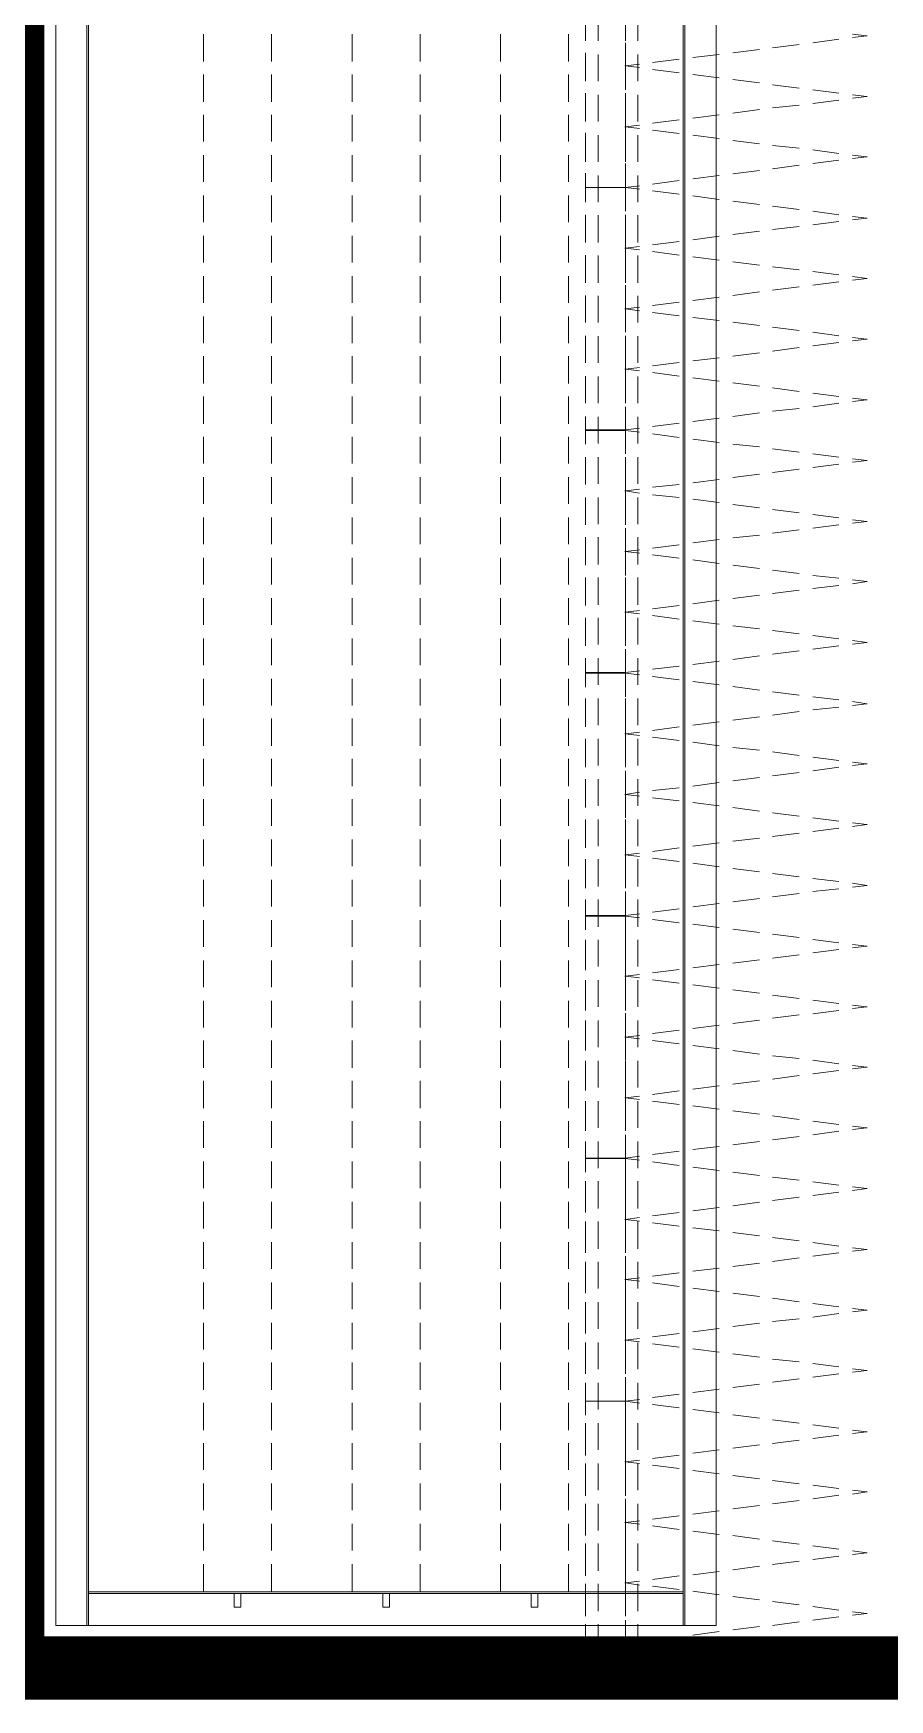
# Model space of a CAD drawing. Extents: x 1264 to 8183, y -10806 to -8316.
# Drawn here: x 1939.6 to 1999.3, y -8912.1 to -8795.9 of the extents above; entities that cross this region are included whole.
import ezdxf

# ---------------------------------------------------------------- set-up
doc = ezdxf.new("R2010")
doc.units = 0
doc.header["$LTSCALE"] = 200
doc.header["$MEASUREMENT"] = 0
doc.layers.get('0').update_dxf_attribs({"linetype": 'CONTINUOUS'})
doc.layers.add('SHEET', color=33, linetype='CONTINUOUS')
doc.layers.add('VCD', color=241, linetype='CONTINUOUS')

# ---------------------------------------------------------------- blocks, each defined once
blk = doc.blocks.new('A$C8c66ea1c')
at = {"layer": 'SHEET', "color": 1, "lineweight": 50, "const_width": 3}
blk.add_lwpolyline([(0, 0.027), (0, 83.837), (-117.243, 83.837), (0, 83.837), (0, 167.647), (0, 83.837), (0, 167.647), (-117.243, 167.647), (0, 167.647), (-117.243, 167.647), (-117.243, 83.837), (-117.243, 167.647), (-117.243, 83.837), (0, 83.837), (-117.243, 83.837), (0, 83.837), (0, 0.027), (-117.243, 0.027), (0, 0.027), (-117.243, 0.027)], close=True, dxfattribs=at)
at = {"layer": 'VCD', "lineweight": 9}
for points in [[(0, 83.837), (-117.243, 83.837), (-117.243, 167.647), (0, 167.647)], [(-115.226, 164.043), (-2.017, 164.043), (-2.017, 165.603), (-115.226, 165.603)], [(-115.226, 164.124), (-2.017, 164.124), (-2.017, 165.603), (-115.226, 165.603)], [(-3.604, 135.882), (-2.017, 135.882), (-2.017, 164.043), (-3.604, 164.043)], [(-3.523, 135.882), (-2.017, 135.882), (-2.017, 164.043), (-3.523, 164.043)], [(-3.523, 157.158), (-3.523, 156.835), (-2.878, 156.835), (-2.878, 157.158)], [(-3.523, 150.111), (-3.523, 149.788), (-2.878, 149.788), (-2.878, 150.111)], [(-3.523, 143.091), (-3.523, 142.768), (-2.878, 142.768), (-2.878, 143.091)], [(-1.157, 139.917), (-1.157, 140.508), (-0.565, 140.508), (-0.565, 139.917)], [(-75.876, 138.599), (-75.876, 138.653)], [(-72.998, 138.599), (-72.998, 138.653)], [(-70.12, 138.599), (-70.12, 138.653)], [(-67.242, 138.599), (-67.242, 138.653)], [(-64.364, 138.599), (-64.364, 138.653)], [(-61.513, 138.599), (-61.513, 138.653)], [(-58.608, 138.599), (-58.608, 138.653)], [(-55.757, 138.599), (-55.757, 138.653)], [(-52.879, 138.599), (-52.879, 138.653)], [(-50.001, 138.599), (-50.001, 138.653)], [(-47.123, 138.599), (-47.123, 138.653)], [(-44.245, 138.599), (-44.245, 138.653)], [(-41.367, 138.599), (-41.367, 138.653)], [(-38.516, 138.599), (-38.516, 138.653)], [(-35.611, 138.599), (-35.611, 138.653)], [(-32.76, 138.599), (-32.76, 138.653)], [(-29.882, 138.599), (-29.882, 138.653)], [(-27.004, 138.599), (-27.004, 138.653)], [(-24.126, 138.599), (-24.126, 138.653)], [(-21.248, 138.599), (-21.248, 138.653)], [(-18.397, 138.599), (-18.397, 138.653)], [(-15.519, 138.599), (-15.519, 138.653)], [(-12.641, 138.599), (-12.641, 138.653)], [(-9.764, 138.599), (-9.764, 138.653)], [(-6.886, 138.599), (-6.886, 138.653)], [(-4.035, 138.599), (-4.035, 138.653)], [(-1.157, 138.034), (-1.157, 138.626), (-0.565, 138.626), (-0.565, 138.034)], [(-115.226, 134.322), (-2.017, 134.322), (-2.017, 135.882), (-115.226, 135.882)], [(-115.226, 134.322), (-2.017, 134.322), (-2.017, 135.802), (-115.226, 135.802)]]:
    blk.add_lwpolyline(points, close=True, dxfattribs=at)
for points in [[(-3.604, 158.637), (-3.604, 158.583)], [(-77.382, 158.61), (-76.091, 158.61)], [(-75.472, 158.61), (-74.181, 158.61)], [(-73.563, 158.61), (-72.298, 158.61)], [(-71.653, 158.61), (-70.389, 158.61)], [(-69.743, 158.61), (-68.479, 158.61)], [(-67.834, 158.61), (-66.569, 158.61)], [(-65.924, 158.61), (-64.66, 158.61)], [(-64.014, 158.61), (-62.75, 158.61)], [(-62.131, 158.61), (-60.84, 158.61)], [(-60.222, 158.61), (-58.931, 158.61)], [(-58.312, 158.61), (-57.048, 158.61)], [(-56.402, 158.61), (-55.138, 158.61)], [(-54.493, 158.61), (-53.229, 158.61)], [(-52.583, 158.61), (-51.319, 158.61)], [(-50.673, 158.61), (-49.409, 158.61)], [(-48.764, 158.61), (-47.5, 158.61)], [(-46.854, 158.61), (-45.59, 158.61)], [(-44.971, 158.61), (-43.68, 158.61)], [(-43.062, 158.61), (-41.771, 158.61)], [(-41.152, 158.61), (-39.888, 158.61)], [(-39.242, 158.61), (-37.978, 158.61)], [(-37.333, 158.61), (-36.069, 158.61)], [(-35.423, 158.61), (-34.159, 158.61)], [(-33.513, 158.61), (-32.249, 158.61)], [(-31.604, 158.61), (-30.34, 158.61)], [(-29.721, 158.61), (-28.43, 158.61)], [(-27.811, 158.61), (-26.52, 158.61)], [(-25.902, 158.61), (-24.637, 158.61)], [(-23.992, 158.61), (-22.728, 158.61)], [(-22.082, 158.61), (-20.818, 158.61)], [(-20.173, 158.61), (-18.908, 158.61)], [(-18.263, 158.61), (-16.999, 158.61)], [(-16.353, 158.61), (-15.089, 158.61)], [(-14.47, 158.61), (-13.179, 158.61)], [(-12.561, 158.61), (-11.27, 158.61)], [(-10.651, 158.61), (-9.387, 158.61)], [(-8.741, 158.61), (-7.477, 158.61)], [(-6.832, 158.61), (-5.568, 158.61)], [(-4.922, 158.61), (-3.604, 158.61), (-3.604, 157.319)], [(-3.604, 156.673), (-3.604, 155.382), (-4.922, 155.382)], [(-76.091, 155.382), (-77.382, 155.382)], [(-74.181, 155.382), (-75.472, 155.382)], [(-72.298, 155.382), (-73.563, 155.382)], [(-70.389, 155.382), (-71.653, 155.382)], [(-68.479, 155.382), (-69.743, 155.382)], [(-66.569, 155.382), (-67.834, 155.382)], [(-64.66, 155.382), (-65.924, 155.382)], [(-62.75, 155.382), (-64.014, 155.382)], [(-60.84, 155.382), (-62.131, 155.382)], [(-58.931, 155.382), (-60.222, 155.382)], [(-57.048, 155.382), (-58.312, 155.382)], [(-55.138, 155.382), (-56.402, 155.382)], [(-53.229, 155.382), (-54.493, 155.382)], [(-51.319, 155.382), (-52.583, 155.382)], [(-49.409, 155.382), (-50.673, 155.382)], [(-47.5, 155.382), (-48.764, 155.382)], [(-45.59, 155.382), (-46.854, 155.382)], [(-43.68, 155.382), (-44.971, 155.382)], [(-41.771, 155.382), (-43.062, 155.382)], [(-39.888, 155.382), (-41.152, 155.382)], [(-37.978, 155.382), (-39.242, 155.382)], [(-36.069, 155.382), (-37.333, 155.382)], [(-34.159, 155.382), (-35.423, 155.382)], [(-32.249, 155.382), (-33.513, 155.382)], [(-30.34, 155.382), (-31.604, 155.382)], [(-28.43, 155.382), (-29.721, 155.382)], [(-26.52, 155.382), (-27.811, 155.382)], [(-24.637, 155.382), (-25.902, 155.382)], [(-22.728, 155.382), (-23.992, 155.382)], [(-20.818, 155.382), (-22.082, 155.382)], [(-18.908, 155.382), (-20.173, 155.382)], [(-16.999, 155.382), (-18.263, 155.382)], [(-15.089, 155.382), (-16.353, 155.382)], [(-13.179, 155.382), (-14.47, 155.382)], [(-11.27, 155.382), (-12.561, 155.382)], [(-9.387, 155.382), (-10.651, 155.382)], [(-7.477, 155.382), (-8.741, 155.382)], [(-5.568, 155.382), (-6.832, 155.382)], [(-3.604, 155.409), (-3.604, 155.355)], [(-76.091, 151.563), (-77.382, 151.563)], [(-74.181, 151.563), (-75.472, 151.563)], [(-72.298, 151.563), (-73.563, 151.563)], [(-70.389, 151.563), (-71.653, 151.563)], [(-68.479, 151.563), (-69.743, 151.563)], [(-66.569, 151.563), (-67.834, 151.563)], [(-64.66, 151.563), (-65.924, 151.563)], [(-62.75, 151.563), (-64.014, 151.563)], [(-60.84, 151.563), (-62.131, 151.563)], [(-58.931, 151.563), (-60.222, 151.563)], [(-57.048, 151.563), (-58.312, 151.563)], [(-55.138, 151.563), (-56.402, 151.563)], [(-53.229, 151.563), (-54.493, 151.563)], [(-51.319, 151.563), (-52.583, 151.563)], [(-49.409, 151.563), (-50.673, 151.563)], [(-47.5, 151.563), (-48.764, 151.563)], [(-45.59, 151.563), (-46.854, 151.563)], [(-43.68, 151.563), (-44.971, 151.563)], [(-41.771, 151.563), (-43.062, 151.563)], [(-39.888, 151.563), (-41.152, 151.563)], [(-37.978, 151.563), (-39.242, 151.563)], [(-36.069, 151.563), (-37.333, 151.563)], [(-34.159, 151.563), (-35.423, 151.563)], [(-32.249, 151.563), (-33.513, 151.563)], [(-30.34, 151.563), (-31.604, 151.563)], [(-28.43, 151.563), (-29.721, 151.563)], [(-26.52, 151.563), (-27.811, 151.563)], [(-24.637, 151.563), (-25.902, 151.563)], [(-22.728, 151.563), (-23.992, 151.563)], [(-20.818, 151.563), (-22.082, 151.563)], [(-18.908, 151.563), (-20.173, 151.563)], [(-16.999, 151.563), (-18.263, 151.563)], [(-15.089, 151.563), (-16.353, 151.563)], [(-13.179, 151.563), (-14.47, 151.563)], [(-11.27, 151.563), (-12.561, 151.563)], [(-9.387, 151.563), (-10.651, 151.563)], [(-7.477, 151.563), (-8.741, 151.563)], [(-5.568, 151.563), (-6.832, 151.563)], [(-3.604, 150.272), (-3.604, 151.563), (-4.922, 151.563)], [(-3.604, 151.59), (-3.604, 151.536)], [(-4.922, 148.335), (-3.604, 148.335), (-3.604, 149.653)], [(-77.382, 148.335), (-76.091, 148.335)], [(-75.472, 148.335), (-74.181, 148.335)], [(-73.563, 148.335), (-72.298, 148.335)], [(-71.653, 148.335), (-70.389, 148.335)], [(-69.743, 148.335), (-68.479, 148.335)], [(-67.834, 148.335), (-66.569, 148.335)], [(-65.924, 148.335), (-64.66, 148.335)], [(-64.014, 148.335), (-62.75, 148.335)], [(-62.131, 148.335), (-60.84, 148.335)], [(-60.222, 148.335), (-58.931, 148.335)], [(-58.312, 148.335), (-57.048, 148.335)], [(-56.402, 148.335), (-55.138, 148.335)], [(-54.493, 148.335), (-53.229, 148.335)], [(-52.583, 148.335), (-51.319, 148.335)], [(-50.673, 148.335), (-49.409, 148.335)], [(-48.764, 148.335), (-47.5, 148.335)], [(-46.854, 148.335), (-45.59, 148.335)], [(-44.971, 148.335), (-43.68, 148.335)], [(-43.062, 148.335), (-41.771, 148.335)], [(-41.152, 148.335), (-39.888, 148.335)], [(-39.242, 148.335), (-37.978, 148.335)], [(-37.333, 148.335), (-36.069, 148.335)], [(-35.423, 148.335), (-34.159, 148.335)], [(-33.513, 148.335), (-32.249, 148.335)], [(-31.604, 148.335), (-30.34, 148.335)], [(-29.721, 148.335), (-28.43, 148.335)], [(-27.811, 148.335), (-26.52, 148.335)], [(-25.902, 148.335), (-24.637, 148.335)], [(-23.992, 148.335), (-22.728, 148.335)], [(-22.082, 148.335), (-20.818, 148.335)], [(-20.173, 148.335), (-18.908, 148.335)], [(-18.263, 148.335), (-16.999, 148.335)], [(-16.353, 148.335), (-15.089, 148.335)], [(-14.47, 148.335), (-13.179, 148.335)], [(-12.561, 148.335), (-11.27, 148.335)], [(-10.651, 148.335), (-9.387, 148.335)], [(-8.741, 148.335), (-7.477, 148.335)], [(-6.832, 148.335), (-5.568, 148.335)], [(-3.604, 148.362), (-3.604, 148.309)], [(-77.382, 144.543), (-76.091, 144.543)], [(-75.472, 144.543), (-74.181, 144.543)], [(-73.563, 144.543), (-72.298, 144.543)], [(-71.653, 144.543), (-70.389, 144.543)], [(-69.743, 144.543), (-68.479, 144.543)], [(-67.834, 144.543), (-66.569, 144.543)], [(-65.924, 144.543), (-64.66, 144.543)], [(-64.014, 144.543), (-62.75, 144.543)], [(-62.131, 144.543), (-60.84, 144.543)], [(-60.222, 144.543), (-58.931, 144.543)], [(-58.312, 144.543), (-57.048, 144.543)], [(-56.402, 144.543), (-55.138, 144.543)], [(-54.493, 144.543), (-53.229, 144.543)], [(-52.583, 144.543), (-51.319, 144.543)], [(-50.673, 144.543), (-49.409, 144.543)], [(-48.764, 144.543), (-47.5, 144.543)], [(-46.854, 144.543), (-45.59, 144.543)], [(-44.971, 144.543), (-43.68, 144.543)], [(-43.062, 144.543), (-41.771, 144.543)], [(-41.152, 144.543), (-39.888, 144.543)], [(-39.242, 144.543), (-37.978, 144.543)], [(-37.333, 144.543), (-36.069, 144.543)], [(-35.423, 144.543), (-34.159, 144.543)], [(-33.513, 144.543), (-32.249, 144.543)], [(-31.604, 144.543), (-30.34, 144.543)], [(-29.721, 144.543), (-28.43, 144.543)], [(-27.811, 144.543), (-26.52, 144.543)], [(-25.902, 144.543), (-24.637, 144.543)], [(-23.992, 144.543), (-22.728, 144.543)], [(-22.082, 144.543), (-20.818, 144.543)], [(-20.173, 144.543), (-18.908, 144.543)], [(-18.263, 144.543), (-16.999, 144.543)], [(-16.353, 144.543), (-15.089, 144.543)], [(-14.47, 144.543), (-13.179, 144.543)], [(-12.561, 144.543), (-11.27, 144.543)], [(-10.651, 144.543), (-9.387, 144.543)], [(-8.741, 144.543), (-7.477, 144.543)], [(-6.832, 144.543), (-5.568, 144.543)], [(-4.922, 144.543), (-3.604, 144.543), (-3.604, 143.252)], [(-3.604, 144.57), (-3.604, 144.516)], [(-3.604, 142.606), (-3.604, 141.315), (-4.922, 141.315)], [(-76.091, 141.315), (-77.382, 141.315)], [(-74.181, 141.315), (-75.472, 141.315)], [(-72.298, 141.315), (-73.563, 141.315)], [(-70.389, 141.315), (-71.653, 141.315)], [(-68.479, 141.315), (-69.743, 141.315)], [(-66.569, 141.315), (-67.834, 141.315)], [(-64.66, 141.315), (-65.924, 141.315)], [(-62.75, 141.315), (-64.014, 141.315)], [(-60.84, 141.315), (-62.131, 141.315)], [(-58.931, 141.315), (-60.222, 141.315)], [(-57.048, 141.315), (-58.312, 141.315)], [(-55.138, 141.315), (-56.402, 141.315)], [(-53.229, 141.315), (-54.493, 141.315)], [(-51.319, 141.315), (-52.583, 141.315)], [(-49.409, 141.315), (-50.673, 141.315)], [(-47.5, 141.315), (-48.764, 141.315)], [(-45.59, 141.315), (-46.854, 141.315)], [(-43.68, 141.315), (-44.971, 141.315)], [(-41.771, 141.315), (-43.062, 141.315)], [(-39.888, 141.315), (-41.152, 141.315)], [(-37.978, 141.315), (-39.242, 141.315)], [(-36.069, 141.315), (-37.333, 141.315)], [(-34.159, 141.315), (-35.423, 141.315)], [(-32.249, 141.315), (-33.513, 141.315)], [(-30.34, 141.315), (-31.604, 141.315)], [(-28.43, 141.315), (-29.721, 141.315)], [(-26.52, 141.315), (-27.811, 141.315)], [(-24.637, 141.315), (-25.902, 141.315)], [(-22.728, 141.315), (-23.992, 141.315)], [(-20.818, 141.315), (-22.082, 141.315)], [(-18.908, 141.315), (-20.173, 141.315)], [(-16.999, 141.315), (-18.263, 141.315)], [(-15.089, 141.315), (-16.353, 141.315)], [(-13.179, 141.315), (-14.47, 141.315)], [(-11.27, 141.315), (-12.561, 141.315)], [(-9.387, 141.315), (-10.651, 141.315)], [(-7.477, 141.315), (-8.741, 141.315)], [(-5.568, 141.315), (-6.832, 141.315)], [(-3.604, 141.342), (-3.604, 141.288)], [(-77.14, 140.508), (-78.404, 140.508)], [(-77.059, 140.508), (-78.323, 140.508)], [(-75.23, 140.508), (-76.494, 140.508)], [(-75.149, 140.508), (-76.414, 140.508)], [(-73.32, 140.508), (-74.585, 140.508)], [(-73.24, 140.508), (-74.504, 140.508)], [(-71.411, 140.508), (-72.702, 140.508)], [(-71.33, 140.508), (-72.594, 140.508)], [(-69.447, 140.508), (-70.12, 140.508), (-70.12, 138.626), (-70.12, 140.508), (-70.792, 140.508)], [(-69.42, 140.508), (-70.685, 140.508)], [(-70.12, 140.535), (-70.12, 140.482)], [(-67.538, 140.508), (-68.829, 140.508)], [(-67.511, 140.508), (-68.802, 140.508)], [(-65.655, 140.508), (-66.919, 140.508)], [(-65.601, 140.508), (-66.892, 140.508)], [(-63.745, 140.508), (-65.009, 140.508)], [(-63.718, 140.508), (-64.982, 140.508)], [(-61.836, 140.508), (-63.1, 140.508)], [(-61.809, 140.508), (-63.073, 140.508)], [(-59.926, 140.508), (-61.19, 140.508)], [(-59.899, 140.508), (-61.163, 140.508)], [(-59.28, 138.626), (-58.635, 138.626), (-58.635, 140.508), (-59.28, 140.508)], [(-57.989, 140.508), (-59.253, 140.508)], [(-58.635, 140.535), (-58.635, 140.482)], [(-57.962, 140.508), (-58.608, 140.508), (-58.608, 138.626), (-57.962, 138.626)], [(-56.08, 140.508), (-57.344, 140.508)], [(-56.053, 140.508), (-57.317, 140.508)], [(-54.17, 140.508), (-55.434, 140.508)], [(-54.143, 140.508), (-55.407, 140.508)], [(-52.26, 140.508), (-53.551, 140.508)], [(-52.233, 140.508), (-53.524, 140.508)], [(-50.351, 140.508), (-51.642, 140.508)], [(-50.324, 140.508), (-51.615, 140.508)], [(-48.468, 140.508), (-49.732, 140.508)], [(-48.414, 140.508), (-49.705, 140.508)], [(-46.558, 140.508), (-47.822, 140.508)], [(-47.795, 138.626), (-47.15, 138.626), (-47.15, 140.508), (-47.795, 140.508)], [(-47.15, 140.535), (-47.15, 140.482)], [(-46.451, 140.508), (-47.123, 140.508), (-47.123, 138.626), (-46.451, 138.626)], [(-44.649, 140.508), (-45.913, 140.508)], [(-44.568, 140.508), (-45.832, 140.508)], [(-42.739, 140.508), (-44.003, 140.508)], [(-42.658, 140.508), (-43.922, 140.508)], [(-40.829, 140.508), (-42.093, 140.508)], [(-40.749, 140.508), (-42.013, 140.508)], [(-38.92, 140.508), (-40.184, 140.508)], [(-38.839, 140.508), (-40.103, 140.508)], [(-37.01, 140.508), (-38.301, 140.508)], [(-36.929, 140.508), (-38.193, 140.508)], [(-35.1, 140.508), (-36.391, 140.508)], [(-36.284, 138.626), (-35.638, 138.626), (-35.638, 140.508), (-36.284, 140.508)], [(-35.638, 140.535), (-35.638, 140.482)], [(-34.966, 140.508), (-35.611, 140.508), (-35.611, 138.626), (-34.966, 138.626)], [(-33.217, 140.508), (-34.482, 140.508)], [(-33.056, 140.508), (-34.32, 140.508)], [(-31.308, 140.508), (-32.572, 140.508)], [(-31.146, 140.508), (-32.437, 140.508)], [(-29.398, 140.508), (-30.662, 140.508)], [(-29.237, 140.508), (-30.528, 140.508)], [(-27.488, 140.508), (-28.753, 140.508)], [(-27.354, 140.508), (-28.618, 140.508)], [(-25.579, 140.508), (-26.843, 140.508)], [(-25.444, 140.508), (-26.708, 140.508)], [(-23.669, 140.508), (-24.933, 140.508)], [(-24.799, 138.626), (-24.153, 138.626), (-24.153, 140.508), (-24.799, 140.508)], [(-24.153, 140.535), (-24.153, 140.482)], [(-23.481, 140.508), (-24.126, 140.508), (-24.126, 138.626), (-23.481, 138.626)], [(-21.759, 140.508), (-23.05, 140.508)], [(-21.571, 140.508), (-22.835, 140.508)], [(-19.85, 140.508), (-21.141, 140.508)], [(-19.662, 140.508), (-20.926, 140.508)], [(-17.967, 140.508), (-19.231, 140.508)], [(-17.752, 140.508), (-19.016, 140.508)], [(-16.057, 140.508), (-17.321, 140.508)], [(-15.842, 140.508), (-17.106, 140.508)], [(-14.148, 140.508), (-15.412, 140.508)], [(-13.933, 140.508), (-15.224, 140.508)], [(-12.238, 140.508), (-13.502, 140.508)], [(-11.969, 140.508), (-12.641, 140.508), (-12.641, 138.626), (-12.641, 140.508), (-13.314, 140.508)], [(-12.641, 140.535), (-12.641, 140.482)], [(-10.328, 140.508), (-11.592, 140.508)], [(-10.059, 140.508), (-11.35, 140.508)], [(-8.419, 140.508), (-9.683, 140.508)], [(-8.15, 140.508), (-9.441, 140.508)], [(-6.509, 140.508), (-7.773, 140.508)], [(-6.267, 140.508), (-7.531, 140.508)], [(-4.599, 140.508), (-5.89, 140.508)], [(-4.357, 140.508), (-5.621, 140.508)], [(-2.69, 140.508), (-3.981, 140.508)], [(-2.448, 140.508), (-3.712, 140.508)], [(-2.071, 139.917), (-0.565, 139.917), (-0.565, 140.508), (-2.071, 140.508)], [(-1.802, 138.626), (-1.157, 138.626), (-1.157, 140.508), (-1.802, 140.508)], [(-1.157, 140.535), (-1.157, 140.482)], [(-0.565, 140.535), (-0.565, 140.482)], [(-78.323, 139.917), (-77.059, 139.917)], [(-76.414, 139.917), (-75.149, 139.917)], [(-74.504, 139.917), (-73.24, 139.917)], [(-72.594, 139.917), (-71.33, 139.917)], [(-70.685, 139.917), (-69.42, 139.917)], [(-68.802, 139.917), (-67.511, 139.917)], [(-66.892, 139.917), (-65.601, 139.917)], [(-64.982, 139.917), (-63.718, 139.917)], [(-63.073, 139.917), (-61.809, 139.917)], [(-61.163, 139.917), (-59.899, 139.917)], [(-59.253, 139.917), (-57.989, 139.917)], [(-57.344, 139.917), (-56.08, 139.917)], [(-55.434, 139.917), (-54.17, 139.917)], [(-53.551, 139.917), (-52.26, 139.917)], [(-51.642, 139.917), (-50.351, 139.917)], [(-49.732, 139.917), (-48.468, 139.917)], [(-47.822, 139.917), (-46.558, 139.917)], [(-45.913, 139.917), (-44.649, 139.917)], [(-44.003, 139.917), (-42.739, 139.917)], [(-42.093, 139.917), (-40.829, 139.917)], [(-40.184, 139.917), (-38.92, 139.917)], [(-38.301, 139.917), (-37.01, 139.917)], [(-36.391, 139.917), (-35.1, 139.917)], [(-34.482, 139.917), (-33.217, 139.917)], [(-32.572, 139.917), (-31.308, 139.917)], [(-30.662, 139.917), (-29.398, 139.917)], [(-28.753, 139.917), (-27.488, 139.917)], [(-26.843, 139.917), (-25.579, 139.917)], [(-24.933, 139.917), (-23.669, 139.917)], [(-23.05, 139.917), (-21.759, 139.917)], [(-21.141, 139.917), (-19.85, 139.917)], [(-19.231, 139.917), (-17.967, 139.917)], [(-17.321, 139.917), (-16.057, 139.917)], [(-15.412, 139.917), (-14.148, 139.917)], [(-13.502, 139.917), (-12.238, 139.917)], [(-11.592, 139.917), (-10.328, 139.917)], [(-9.683, 139.917), (-8.419, 139.917)], [(-7.773, 139.917), (-6.509, 139.917)], [(-5.89, 139.917), (-4.599, 139.917)], [(-3.981, 139.917), (-2.69, 139.917)], [(-78.404, 138.626), (-77.14, 138.626)], [(-77.059, 138.626), (-78.323, 138.626)], [(-76.978, 138.626), (-75.876, 138.626), (-75.956, 137.953)], [(-76.494, 138.626), (-75.23, 138.626)], [(-75.149, 138.626), (-76.414, 138.626)], [(-75.795, 137.953), (-75.876, 138.626), (-74.746, 138.626)], [(-74.585, 138.626), (-73.32, 138.626)], [(-73.24, 138.626), (-74.504, 138.626)], [(-74.127, 138.626), (-72.998, 138.626), (-73.078, 137.953)], [(-72.917, 137.953), (-72.998, 138.626), (-71.895, 138.626)], [(-72.702, 138.626), (-71.411, 138.626)], [(-71.33, 138.626), (-72.594, 138.626)], [(-71.249, 138.626), (-70.12, 138.626), (-70.2, 137.953)], [(-70.792, 138.626), (-70.12, 138.626), (-69.447, 138.626)], [(-69.42, 138.626), (-70.685, 138.626)], [(-70.12, 138.653), (-70.12, 138.599)], [(-70.039, 137.953), (-70.12, 138.626), (-68.99, 138.626)], [(-68.829, 138.626), (-67.538, 138.626)], [(-67.511, 138.626), (-68.802, 138.626)], [(-68.345, 138.626), (-67.242, 138.626), (-67.322, 137.953)], [(-67.161, 137.953), (-67.242, 138.626), (-66.112, 138.626)], [(-66.919, 138.626), (-65.655, 138.626)], [(-65.601, 138.626), (-66.892, 138.626)], [(-65.494, 138.626), (-64.364, 138.626), (-64.445, 137.953)], [(-65.009, 138.626), (-63.745, 138.626)], [(-63.718, 138.626), (-64.982, 138.626)], [(-64.283, 137.953), (-64.364, 138.626), (-63.261, 138.626)], [(-63.1, 138.626), (-61.836, 138.626)], [(-61.809, 138.626), (-63.073, 138.626)], [(-62.616, 138.626), (-61.513, 138.626), (-61.593, 137.953)], [(-61.432, 137.953), (-61.513, 138.626), (-60.383, 138.626)], [(-61.19, 138.626), (-59.926, 138.626)], [(-59.899, 138.626), (-61.163, 138.626)], [(-59.738, 138.626), (-58.635, 138.626), (-58.716, 137.953)], [(-57.989, 138.626), (-59.253, 138.626)], [(-58.635, 138.653), (-58.635, 138.599)], [(-58.527, 137.953), (-58.608, 138.626), (-57.505, 138.626)], [(-56.08, 138.626), (-57.344, 138.626)], [(-57.317, 138.626), (-56.053, 138.626)], [(-56.86, 138.626), (-55.757, 138.626), (-55.838, 137.953)], [(-55.649, 137.953), (-55.757, 138.626), (-54.627, 138.626)], [(-54.17, 138.626), (-55.434, 138.626)], [(-55.407, 138.626), (-54.143, 138.626)], [(-53.982, 138.626), (-52.879, 138.626), (-52.96, 137.953)], [(-52.26, 138.626), (-53.551, 138.626)], [(-53.524, 138.626), (-52.233, 138.626)], [(-52.798, 137.953), (-52.879, 138.626), (-51.749, 138.626)], [(-50.351, 138.626), (-51.642, 138.626)], [(-51.615, 138.626), (-50.324, 138.626)], [(-51.131, 138.626), (-50.001, 138.626), (-50.082, 137.953)], [(-49.92, 137.953), (-50.001, 138.626), (-48.898, 138.626)], [(-48.468, 138.626), (-49.732, 138.626)], [(-49.705, 138.626), (-48.414, 138.626)], [(-48.253, 138.626), (-47.15, 138.626), (-47.231, 137.953)], [(-46.558, 138.626), (-47.822, 138.626)], [(-47.15, 138.653), (-47.15, 138.599)], [(-47.042, 137.953), (-47.123, 138.626), (-45.993, 138.626)], [(-44.649, 138.626), (-45.913, 138.626)], [(-45.832, 138.626), (-44.568, 138.626)], [(-45.375, 138.626), (-44.245, 138.626), (-44.326, 137.953)], [(-44.164, 137.953), (-44.245, 138.626), (-43.142, 138.626)], [(-42.739, 138.626), (-44.003, 138.626)], [(-43.922, 138.626), (-42.658, 138.626)], [(-42.497, 138.626), (-41.367, 138.626), (-41.475, 137.953)], [(-40.829, 138.626), (-42.093, 138.626)], [(-42.013, 138.626), (-40.749, 138.626)], [(-41.286, 137.953), (-41.367, 138.626), (-40.264, 138.626)], [(-38.92, 138.626), (-40.184, 138.626)], [(-40.103, 138.626), (-38.839, 138.626)], [(-39.619, 138.626), (-38.516, 138.626), (-38.597, 137.953)], [(-38.435, 137.953), (-38.516, 138.626), (-37.386, 138.626)], [(-37.01, 138.626), (-38.301, 138.626)], [(-38.193, 138.626), (-36.929, 138.626)], [(-36.768, 138.626), (-35.638, 138.626), (-35.719, 137.953)], [(-35.1, 138.626), (-36.391, 138.626)], [(-35.638, 138.653), (-35.638, 138.599)], [(-35.531, 137.953), (-35.611, 138.626), (-34.508, 138.626)], [(-33.217, 138.626), (-34.482, 138.626)], [(-34.32, 138.626), (-33.056, 138.626)], [(-33.863, 138.626), (-32.76, 138.626), (-32.841, 137.953)], [(-32.68, 137.953), (-32.76, 138.626), (-31.631, 138.626)], [(-31.308, 138.626), (-32.572, 138.626)], [(-32.437, 138.626), (-31.146, 138.626)], [(-31.012, 138.626), (-29.882, 138.626), (-29.963, 137.953)], [(-29.398, 138.626), (-30.662, 138.626)], [(-30.528, 138.626), (-29.237, 138.626)], [(-29.802, 137.953), (-29.882, 138.626), (-28.779, 138.626)], [(-27.488, 138.626), (-28.753, 138.626)], [(-28.618, 138.626), (-27.354, 138.626)], [(-28.134, 138.626), (-27.004, 138.626), (-27.085, 137.953)], [(-26.924, 137.953), (-27.004, 138.626), (-25.902, 138.626)], [(-25.579, 138.626), (-26.843, 138.626)], [(-26.708, 138.626), (-25.444, 138.626)], [(-25.256, 138.626), (-24.153, 138.626), (-24.234, 137.953)], [(-23.669, 138.626), (-24.933, 138.626)], [(-24.153, 138.653), (-24.153, 138.599)], [(-24.046, 137.953), (-24.126, 138.626), (-22.997, 138.626)], [(-21.759, 138.626), (-23.05, 138.626)], [(-22.835, 138.626), (-21.571, 138.626)], [(-22.378, 138.626), (-21.248, 138.626), (-21.329, 137.953)], [(-21.168, 137.953), (-21.248, 138.626), (-20.146, 138.626)], [(-19.85, 138.626), (-21.141, 138.626)], [(-20.926, 138.626), (-19.662, 138.626)], [(-19.5, 138.626), (-18.397, 138.626), (-18.478, 137.953)], [(-17.967, 138.626), (-19.231, 138.626)], [(-19.016, 138.626), (-17.752, 138.626)], [(-18.317, 137.953), (-18.397, 138.626), (-17.268, 138.626)], [(-16.057, 138.626), (-17.321, 138.626)], [(-17.106, 138.626), (-15.842, 138.626)], [(-16.622, 138.626), (-15.519, 138.626), (-15.6, 137.953)], [(-15.439, 137.953), (-15.519, 138.626), (-14.39, 138.626)], [(-14.148, 138.626), (-15.412, 138.626)], [(-15.224, 138.626), (-13.933, 138.626)], [(-13.771, 138.626), (-12.641, 138.626), (-12.722, 137.953)], [(-12.238, 138.626), (-13.502, 138.626)], [(-13.314, 138.626), (-12.641, 138.626), (-11.969, 138.626)], [(-12.641, 138.653), (-12.641, 138.599)], [(-12.534, 137.953), (-12.641, 138.626), (-11.512, 138.626)], [(-10.328, 138.626), (-11.592, 138.626)], [(-11.35, 138.626), (-10.059, 138.626)], [(-10.866, 138.626), (-9.764, 138.626), (-9.844, 137.953)], [(-9.683, 137.953), (-9.764, 138.626), (-8.634, 138.626)], [(-8.419, 138.626), (-9.683, 138.626)], [(-9.441, 138.626), (-8.15, 138.626)], [(-8.015, 138.626), (-6.886, 138.626), (-6.966, 137.953)], [(-6.509, 138.626), (-7.773, 138.626)], [(-7.531, 138.626), (-6.267, 138.626)], [(-6.805, 137.953), (-6.886, 138.626), (-5.783, 138.626)], [(-4.599, 138.626), (-5.89, 138.626)], [(-5.621, 138.626), (-4.357, 138.626)], [(-5.137, 138.626), (-4.035, 138.626), (-4.115, 137.953)], [(-3.927, 137.953), (-4.035, 138.626), (-2.905, 138.626)], [(-2.69, 138.626), (-3.981, 138.626)], [(-3.712, 138.626), (-2.448, 138.626)], [(-2.259, 138.626), (-1.157, 138.626), (-1.237, 137.953)], [(-2.071, 138.034), (-0.565, 138.034), (-0.565, 138.626), (-2.071, 138.626)], [(-1.157, 138.653), (-1.157, 138.599)], [(-0.565, 138.653), (-0.565, 138.599)], [(-78.323, 138.034), (-77.059, 138.034)], [(-76.414, 138.034), (-75.149, 138.034)], [(-76.037, 137.335), (-76.198, 136.071)], [(-75.553, 136.071), (-75.714, 137.335)], [(-74.504, 138.034), (-73.24, 138.034)], [(-73.159, 137.335), (-73.32, 136.071)], [(-72.675, 136.071), (-72.836, 137.335)], [(-72.594, 138.034), (-71.33, 138.034)], [(-70.685, 138.034), (-69.42, 138.034)], [(-70.281, 137.335), (-70.443, 136.071)], [(-69.797, 136.071), (-69.958, 137.335)], [(-68.802, 138.034), (-67.511, 138.034)], [(-67.403, 137.335), (-67.565, 136.071)], [(-66.919, 136.071), (-67.08, 137.335)], [(-66.892, 138.034), (-65.601, 138.034)], [(-64.982, 138.034), (-63.718, 138.034)], [(-64.525, 137.335), (-64.687, 136.071)], [(-64.041, 136.071), (-64.202, 137.335)], [(-63.073, 138.034), (-61.809, 138.034)], [(-61.674, 137.335), (-61.836, 136.071)], [(-61.19, 136.071), (-61.351, 137.335)], [(-61.163, 138.034), (-59.899, 138.034)], [(-59.253, 138.034), (-57.989, 138.034)], [(-58.796, 137.335), (-58.958, 136.071)], [(-58.285, 136.071), (-58.447, 137.335)], [(-57.344, 138.034), (-56.08, 138.034)], [(-55.918, 137.335), (-56.053, 136.071)], [(-55.434, 136.071), (-55.569, 137.335)], [(-55.434, 138.034), (-54.17, 138.034)], [(-53.551, 138.034), (-52.26, 138.034)], [(-53.04, 137.335), (-53.202, 136.071)], [(-52.556, 136.071), (-52.718, 137.335)], [(-51.642, 138.034), (-50.351, 138.034)], [(-50.162, 137.335), (-50.324, 136.071)], [(-49.678, 136.071), (-49.84, 137.335)], [(-49.732, 138.034), (-48.468, 138.034)], [(-47.822, 138.034), (-46.558, 138.034)], [(-47.311, 137.335), (-47.446, 136.071)], [(-46.8, 136.071), (-46.962, 137.335)], [(-45.913, 138.034), (-44.649, 138.034)], [(-44.406, 137.335), (-44.568, 136.071)], [(-43.922, 136.071), (-44.084, 137.335)], [(-44.003, 138.034), (-42.739, 138.034)], [(-42.093, 138.034), (-40.829, 138.034)], [(-41.555, 137.335), (-41.69, 136.071)], [(-41.071, 136.071), (-41.206, 137.335)], [(-40.184, 138.034), (-38.92, 138.034)], [(-38.677, 137.335), (-38.839, 136.071)], [(-38.193, 136.071), (-38.355, 137.335)], [(-38.301, 138.034), (-37.01, 138.034)], [(-36.391, 138.034), (-35.1, 138.034)], [(-35.8, 137.335), (-35.961, 136.071)], [(-35.289, 136.071), (-35.45, 137.335)], [(-34.482, 138.034), (-33.217, 138.034)], [(-32.922, 137.335), (-33.083, 136.071)], [(-32.437, 136.071), (-32.599, 137.335)], [(-32.572, 138.034), (-31.308, 138.034)], [(-30.662, 138.034), (-29.398, 138.034)], [(-30.044, 137.335), (-30.205, 136.071)], [(-29.559, 136.071), (-29.721, 137.335)], [(-28.753, 138.034), (-27.488, 138.034)], [(-27.166, 137.335), (-27.327, 136.071)], [(-26.843, 138.034), (-25.579, 138.034)], [(-26.682, 136.071), (-26.843, 137.335)], [(-24.933, 138.034), (-23.669, 138.034)], [(-24.315, 137.335), (-24.476, 136.071)], [(-23.804, 136.071), (-23.965, 137.335)], [(-23.05, 138.034), (-21.759, 138.034)], [(-21.41, 137.335), (-21.571, 136.071)], [(-21.141, 138.034), (-19.85, 138.034)], [(-20.926, 136.071), (-21.087, 137.335)], [(-19.231, 138.034), (-17.967, 138.034)], [(-18.559, 137.335), (-18.72, 136.071)], [(-18.075, 136.071), (-18.236, 137.335)], [(-17.321, 138.034), (-16.057, 138.034)], [(-15.681, 137.335), (-15.842, 136.071)], [(-15.412, 138.034), (-14.148, 138.034)], [(-15.197, 136.071), (-15.358, 137.335)], [(-13.502, 138.034), (-12.238, 138.034)], [(-12.803, 137.335), (-12.964, 136.071)], [(-12.319, 136.071), (-12.48, 137.335)], [(-11.592, 138.034), (-10.328, 138.034)], [(-9.925, 137.335), (-10.086, 136.071)], [(-9.683, 138.034), (-8.419, 138.034)], [(-9.441, 136.071), (-9.602, 137.335)], [(-7.773, 138.034), (-6.509, 138.034)], [(-7.047, 137.335), (-7.208, 136.071)], [(-6.563, 136.071), (-6.724, 137.335)], [(-5.89, 138.034), (-4.599, 138.034)], [(-4.196, 137.335), (-4.357, 136.071)], [(-3.981, 138.034), (-2.69, 138.034)], [(-3.712, 136.071), (-3.873, 137.335)], [(-1.318, 137.335), (-1.479, 136.071)], [(-76.279, 135.425), (-76.414, 134.188)], [(-75.311, 134.188), (-75.472, 135.425)], [(-73.401, 135.425), (-73.563, 134.188)], [(-72.433, 134.188), (-72.594, 135.425)], [(-70.523, 135.425), (-70.685, 134.188)], [(-69.555, 134.188), (-69.716, 135.425)], [(-67.645, 135.425), (-67.807, 134.188)], [(-66.677, 134.188), (-66.838, 135.425)], [(-64.767, 135.425), (-64.929, 134.188)], [(-63.826, 134.188), (-63.96, 135.425)], [(-61.916, 135.425), (-62.051, 134.188)], [(-60.948, 134.188), (-61.109, 135.425)], [(-59.038, 135.425), (-59.2, 134.188)], [(-58.043, 134.188), (-58.205, 135.425)], [(-56.133, 135.425), (-56.295, 134.188)], [(-55.192, 134.188), (-55.353, 135.425)], [(-53.282, 135.425), (-53.444, 134.188)], [(-52.314, 134.188), (-52.476, 135.425)], [(-50.404, 135.425), (-50.566, 134.188)], [(-49.436, 134.188), (-49.598, 135.425)], [(-47.527, 135.425), (-47.688, 134.188)], [(-46.558, 134.188), (-46.72, 135.425)], [(-44.649, 135.425), (-44.81, 134.188)], [(-43.68, 134.188), (-43.842, 135.425)], [(-41.771, 135.425), (-41.932, 134.188)], [(-40.829, 134.188), (-40.991, 135.425)], [(-38.92, 135.425), (-39.081, 134.188)], [(-37.951, 134.188), (-38.113, 135.425)], [(-36.042, 135.425), (-36.203, 134.188)], [(-35.073, 134.188), (-35.235, 135.425)], [(-33.164, 135.425), (-33.325, 134.188)], [(-32.195, 134.188), (-32.357, 135.425)], [(-30.286, 135.425), (-30.447, 134.188)], [(-29.317, 134.188), (-29.479, 135.425)], [(-27.408, 135.425), (-27.569, 134.188)], [(-26.466, 134.188), (-26.628, 135.425)], [(-24.557, 135.425), (-24.691, 134.188)], [(-23.562, 134.188), (-23.723, 135.425)], [(-21.652, 135.425), (-21.813, 134.188)], [(-20.71, 134.188), (-20.845, 135.425)], [(-18.801, 135.425), (-18.935, 134.188)], [(-17.833, 134.188), (-17.994, 135.425)], [(-15.923, 135.425), (-16.084, 134.188)], [(-14.955, 134.188), (-15.116, 135.425)], [(-13.045, 135.425), (-13.206, 134.188)], [(-12.077, 134.188), (-12.238, 135.425)], [(-10.167, 135.425), (-10.328, 134.188)], [(-9.199, 134.188), (-9.36, 135.425)], [(-7.289, 135.425), (-7.45, 134.188)], [(-6.321, 134.188), (-6.482, 135.425)], [(-4.411, 135.425), (-4.572, 134.188)], [(-3.47, 134.188), (-3.631, 135.425)], [(-1.56, 135.425), (-1.721, 134.188)], [(-76.494, 133.542), (-76.656, 132.278)], [(-75.069, 132.278), (-75.23, 133.542)], [(-73.643, 133.542), (-73.805, 132.278)], [(-72.191, 132.278), (-72.352, 133.542)], [(-70.765, 133.542), (-70.927, 132.278)], [(-69.313, 132.278), (-69.474, 133.542)], [(-67.887, 133.542), (-68.049, 132.278)], [(-66.435, 132.278), (-66.596, 133.542)], [(-65.009, 133.542), (-65.171, 132.278)], [(-63.584, 132.278), (-63.745, 133.542)], [(-62.131, 133.542), (-62.293, 132.278)], [(-60.706, 132.278), (-60.867, 133.542)], [(-59.28, 133.542), (-59.442, 132.278)], [(-57.828, 132.278), (-57.962, 133.542)], [(-56.376, 133.542), (-56.537, 132.278)], [(-54.95, 132.278), (-55.111, 133.542)], [(-53.524, 133.542), (-53.659, 132.278)], [(-52.072, 132.278), (-52.233, 133.542)], [(-50.647, 133.542), (-50.808, 132.278)], [(-49.221, 132.278), (-49.355, 133.542)], [(-47.769, 133.542), (-47.93, 132.278)], [(-46.316, 132.278), (-46.478, 133.542)], [(-44.891, 133.542), (-45.052, 132.278)], [(-43.465, 132.278), (-43.6, 133.542)], [(-42.013, 133.542), (-42.174, 132.278)], [(-40.587, 132.278), (-40.749, 133.542)], [(-39.162, 133.542), (-39.296, 132.278)], [(-37.709, 132.278), (-37.871, 133.542)], [(-36.284, 133.542), (-36.445, 132.278)], [(-34.831, 132.278), (-34.993, 133.542)], [(-33.379, 133.542), (-33.54, 132.278)], [(-31.953, 132.278), (-32.115, 133.542)], [(-30.528, 133.542), (-30.689, 132.278)], [(-29.075, 132.278), (-29.237, 133.542)], [(-27.65, 133.542), (-27.811, 132.278)], [(-26.224, 132.278), (-26.386, 133.542)], [(-24.772, 133.542), (-24.933, 132.278)], [(-23.319, 132.278), (-23.481, 133.542)], [(-21.894, 133.542), (-22.055, 132.278)], [(-20.468, 132.278), (-20.63, 133.542)], [(-19.016, 133.542), (-19.177, 132.278)], [(-17.59, 132.278), (-17.752, 133.542)], [(-16.165, 133.542), (-16.326, 132.278)], [(-14.713, 132.278), (-14.874, 133.542)], [(-13.287, 133.542), (-13.448, 132.278)], [(-11.835, 132.278), (-11.996, 133.542)], [(-10.409, 133.542), (-10.57, 132.278)], [(-8.957, 132.278), (-9.118, 133.542)], [(-7.531, 133.542), (-7.692, 132.278)], [(-6.106, 132.278), (-6.267, 133.542)], [(-4.653, 133.542), (-4.815, 132.278)], [(-3.228, 132.278), (-3.389, 133.542)], [(-1.802, 133.542), (-1.963, 132.278)], [(-76.736, 131.659), (-76.898, 130.395)], [(-74.827, 130.395), (-74.988, 131.659)], [(-73.885, 131.659), (-74.02, 130.395)], [(-71.976, 130.395), (-72.11, 131.659)], [(-71.007, 131.659), (-71.169, 130.395)], [(-69.071, 130.395), (-69.232, 131.659)], [(-68.129, 131.659), (-68.264, 130.395)], [(-66.22, 130.395), (-66.354, 131.659)], [(-65.251, 131.659), (-65.413, 130.395)], [(-63.342, 130.395), (-63.503, 131.659)], [(-62.374, 131.659), (-62.535, 130.395)], [(-60.464, 130.395), (-60.625, 131.659)], [(-59.522, 131.659), (-59.657, 130.395)], [(-57.586, 130.395), (-57.747, 131.659)], [(-56.618, 131.659), (-56.779, 130.395)], [(-54.708, 130.395), (-54.869, 131.659)], [(-53.74, 131.659), (-53.901, 130.395)], [(-51.83, 130.395), (-51.991, 131.659)], [(-50.889, 131.659), (-51.05, 130.395)], [(-48.979, 130.395), (-49.14, 131.659)], [(-48.011, 131.659), (-48.172, 130.395)], [(-46.074, 130.395), (-46.235, 131.659)], [(-45.133, 131.659), (-45.294, 130.395)], [(-43.223, 130.395), (-43.384, 131.659)], [(-42.255, 131.659), (-42.416, 130.395)], [(-40.345, 130.395), (-40.506, 131.659)], [(-39.377, 131.659), (-39.538, 130.395)], [(-37.467, 130.395), (-37.629, 131.659)], [(-36.526, 131.659), (-36.687, 130.395)], [(-34.589, 130.395), (-34.751, 131.659)], [(-33.621, 131.659), (-33.782, 130.395)], [(-31.711, 130.395), (-31.873, 131.659)], [(-30.77, 131.659), (-30.931, 130.395)], [(-28.86, 130.395), (-28.995, 131.659)], [(-27.892, 131.659), (-28.053, 130.395)], [(-25.982, 130.395), (-26.144, 131.659)], [(-25.014, 131.659), (-25.175, 130.395)], [(-23.104, 130.395), (-23.239, 131.659)], [(-22.136, 131.659), (-22.297, 130.395)], [(-20.226, 130.395), (-20.388, 131.659)], [(-19.258, 131.659), (-19.419, 130.395)], [(-17.348, 130.395), (-17.51, 131.659)], [(-16.407, 131.659), (-16.541, 130.395)], [(-14.497, 130.395), (-14.632, 131.659)], [(-13.529, 131.659), (-13.69, 130.395)], [(-11.592, 130.395), (-11.754, 131.659)], [(-10.624, 131.659), (-10.786, 130.395)], [(-8.715, 130.395), (-8.876, 131.659)], [(-7.773, 131.659), (-7.935, 130.395)], [(-5.863, 130.395), (-6.025, 131.659)], [(-4.895, 131.659), (-5.057, 130.395)], [(-2.986, 130.395), (-3.147, 131.659)], [(-2.017, 131.659), (-2.179, 130.395)], [(-76.978, 129.75), (-77.14, 128.513)], [(-74.585, 128.513), (-74.746, 129.75)], [(-74.1, 129.75), (-74.262, 128.513)], [(-71.734, 128.513), (-71.895, 129.75)], [(-71.249, 129.75), (-71.411, 128.513)], [(-68.829, 128.513), (-68.99, 129.75)], [(-68.345, 129.75), (-68.506, 128.513)], [(-65.978, 128.513), (-66.139, 129.75)], [(-65.494, 129.75), (-65.655, 128.513)], [(-63.1, 128.513), (-63.261, 129.75)], [(-62.616, 129.75), (-62.777, 128.513)], [(-60.222, 128.513), (-60.383, 129.75)], [(-59.738, 129.75), (-59.899, 128.513)], [(-57.344, 128.513), (-57.505, 129.75)], [(-56.86, 129.75), (-57.021, 128.513)], [(-54.466, 128.513), (-54.627, 129.75)], [(-53.982, 129.75), (-54.143, 128.513)], [(-51.615, 128.513), (-51.749, 129.75)], [(-51.131, 129.75), (-51.265, 128.513)], [(-48.737, 128.513), (-48.898, 129.75)], [(-48.253, 129.75), (-48.414, 128.513)], [(-45.859, 128.513), (-45.993, 129.75)], [(-45.375, 129.75), (-45.509, 128.513)], [(-42.981, 128.513), (-43.142, 129.75)], [(-42.497, 129.75), (-42.658, 128.513)], [(-40.103, 128.513), (-40.264, 129.75)], [(-39.619, 129.75), (-39.78, 128.513)], [(-37.252, 128.513), (-37.386, 129.75)], [(-36.768, 129.75), (-36.902, 128.513)], [(-34.347, 128.513), (-34.508, 129.75)], [(-33.863, 129.75), (-34.024, 128.513)], [(-31.469, 128.513), (-31.631, 129.75)], [(-30.985, 129.75), (-31.146, 128.513)], [(-28.618, 128.513), (-28.779, 129.75)], [(-28.134, 129.75), (-28.295, 128.513)], [(-25.74, 128.513), (-25.902, 129.75)], [(-25.256, 129.75), (-25.417, 128.513)], [(-22.862, 128.513), (-23.024, 129.75)], [(-22.378, 129.75), (-22.539, 128.513)], [(-19.984, 128.513), (-20.146, 129.75)], [(-19.5, 129.75), (-19.662, 128.513)], [(-17.106, 128.513), (-17.268, 129.75)], [(-16.622, 129.75), (-16.784, 128.513)], [(-14.255, 128.513), (-14.417, 129.75)], [(-13.771, 129.75), (-13.933, 128.513)], [(-11.35, 128.513), (-11.512, 129.75)], [(-10.866, 129.75), (-11.028, 128.513)], [(-8.499, 128.513), (-8.661, 129.75)], [(-8.015, 129.75), (-8.177, 128.513)], [(-5.621, 128.513), (-5.783, 129.75)], [(-5.137, 129.75), (-5.299, 128.513)], [(-2.743, 128.513), (-2.905, 129.75)], [(-2.259, 129.75), (-2.421, 128.513)], [(-77.22, 127.867), (-77.301, 127.195), (-77.382, 127.867)], [(-74.343, 127.867), (-74.423, 127.195), (-74.504, 127.867)], [(-71.491, 127.867), (-71.572, 127.195), (-71.653, 127.867)], [(-68.587, 127.867), (-68.667, 127.195), (-68.748, 127.867)], [(-65.736, 127.867), (-65.816, 127.195), (-65.897, 127.867)], [(-62.858, 127.867), (-62.938, 127.195), (-63.019, 127.867)], [(-59.98, 127.867), (-60.06, 127.195), (-60.141, 127.867)], [(-57.102, 127.867), (-57.182, 127.195), (-57.263, 127.867)], [(-54.224, 127.867), (-54.304, 127.195), (-54.385, 127.867)], [(-51.346, 127.867), (-51.453, 127.195), (-51.534, 127.867)], [(-48.495, 127.867), (-48.575, 127.195), (-48.656, 127.867)], [(-45.59, 127.867), (-45.671, 127.195), (-45.778, 127.867)], [(-42.739, 127.867), (-42.82, 127.195), (-42.9, 127.867)], [(-39.861, 127.867), (-39.942, 127.195), (-40.022, 127.867)], [(-36.983, 127.867), (-37.064, 127.195), (-37.171, 127.867)], [(-34.105, 127.867), (-34.186, 127.195), (-34.266, 127.867)], [(-31.227, 127.867), (-31.308, 127.195), (-31.388, 127.867)], [(-28.376, 127.867), (-28.457, 127.195), (-28.537, 127.867)], [(-25.498, 127.867), (-25.579, 127.195), (-25.659, 127.867)], [(-22.62, 127.867), (-22.701, 127.195), (-22.782, 127.867)], [(-19.742, 127.867), (-19.823, 127.195), (-19.904, 127.867)], [(-16.864, 127.867), (-16.945, 127.195), (-17.026, 127.867)], [(-14.013, 127.867), (-14.094, 127.195), (-14.175, 127.867)], [(-11.108, 127.867), (-11.189, 127.195), (-11.27, 127.867)], [(-8.23, 127.867), (-8.338, 127.195), (-8.419, 127.867)], [(-5.379, 127.867), (-5.46, 127.195), (-5.541, 127.867)], [(-2.501, 127.867), (-2.582, 127.195), (-2.663, 127.867)], [(-77.301, 127.222), (-77.301, 127.168)], [(-74.423, 127.222), (-74.423, 127.168)], [(-71.572, 127.222), (-71.572, 127.168)], [(-68.667, 127.222), (-68.667, 127.168)], [(-65.816, 127.222), (-65.816, 127.168)], [(-62.938, 127.222), (-62.938, 127.168)], [(-60.06, 127.222), (-60.06, 127.168)], [(-57.182, 127.222), (-57.182, 127.168)], [(-54.304, 127.222), (-54.304, 127.168)], [(-51.453, 127.222), (-51.453, 127.168)], [(-48.575, 127.222), (-48.575, 127.168)], [(-45.671, 127.222), (-45.671, 127.168)], [(-42.82, 127.222), (-42.82, 127.168)], [(-39.942, 127.222), (-39.942, 127.168)], [(-37.064, 127.222), (-37.064, 127.168)], [(-34.186, 127.222), (-34.186, 127.168)], [(-31.308, 127.222), (-31.308, 127.168)], [(-28.457, 127.222), (-28.457, 127.168)], [(-25.579, 127.222), (-25.579, 127.168)], [(-22.701, 127.222), (-22.701, 127.168)], [(-19.823, 127.222), (-19.823, 127.168)], [(-16.945, 127.222), (-16.945, 127.168)], [(-14.094, 127.222), (-14.094, 127.168)], [(-11.189, 127.222), (-11.189, 127.168)], [(-8.338, 127.222), (-8.338, 127.168)], [(-5.46, 127.222), (-5.46, 127.168)], [(-2.582, 127.222), (-2.582, 127.168)]]:
    blk.add_lwpolyline(points, dxfattribs=at)

msp = doc.modelspace()

# ---------------------------------------------------------------- block references
at = {"linetype": 'ByBlock', "lineweight": -3, "xscale": -1.471954248373487, "yscale": 1.471954248373487, "zscale": 1.471954248373487, "rotation": 90}
msp.add_blockref('A$C8c66ea1c', (2184.92, -8909.9), dxfattribs=at)

doc.saveas('drawing.dxf')
